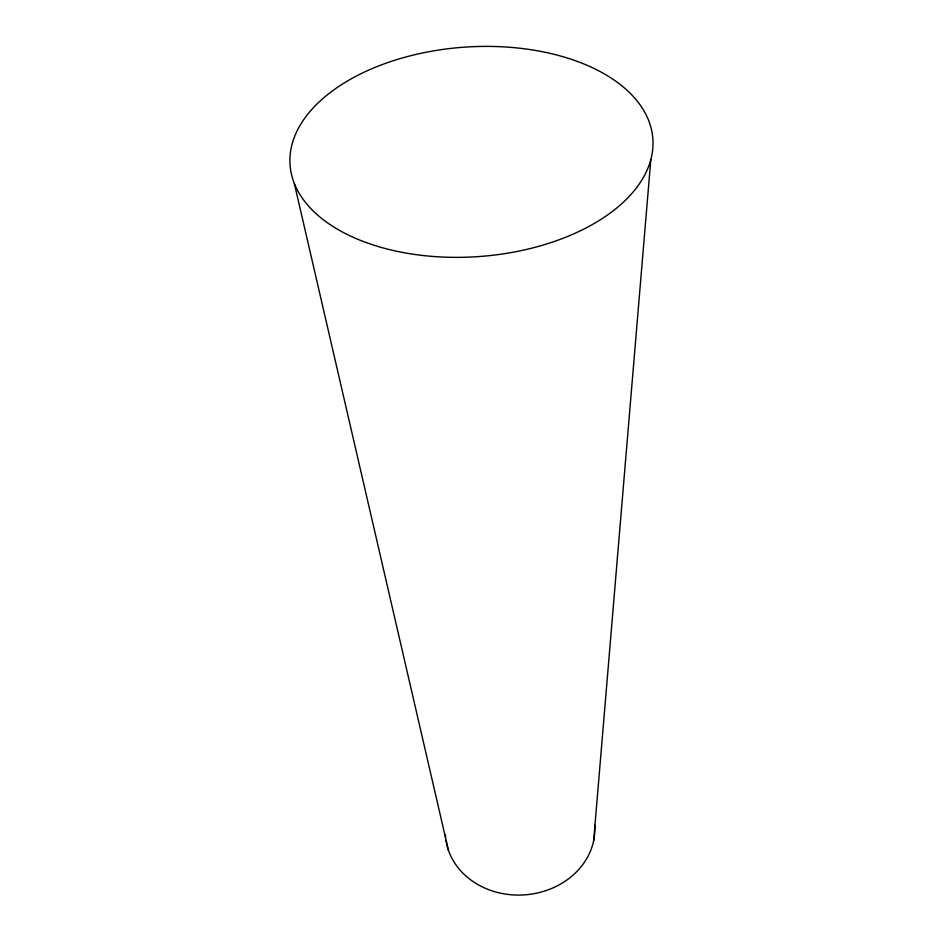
<?xml version="1.0" encoding="UTF-8"?>
<svg xmlns="http://www.w3.org/2000/svg" width="942" height="942" viewBox="0 0 942 942"><rect width="100%" height="100%" fill="white"/><g stroke="black" fill="none" stroke-linecap="round" stroke-linejoin="round"><path stroke-width="1.41" d="M593.66 840.7L650.816 159.61A181.865 104.951 -4.1 0 0 406.12 56.909A181.865 104.951 -4.1 0 0 357.418 239.127A181.865 104.951 -4.1 0 0 650.816 159.61M294.304 183.372L448.368 850.037M594.696 825.204A74.795 64.409 -4.1 0 1 527.332 894.629A74.795 64.409 -4.1 0 1 446.002 840.405M445.637 837.603A74.795 64.409 -4.1 0 1 445.425 834.8"/></g></svg>
